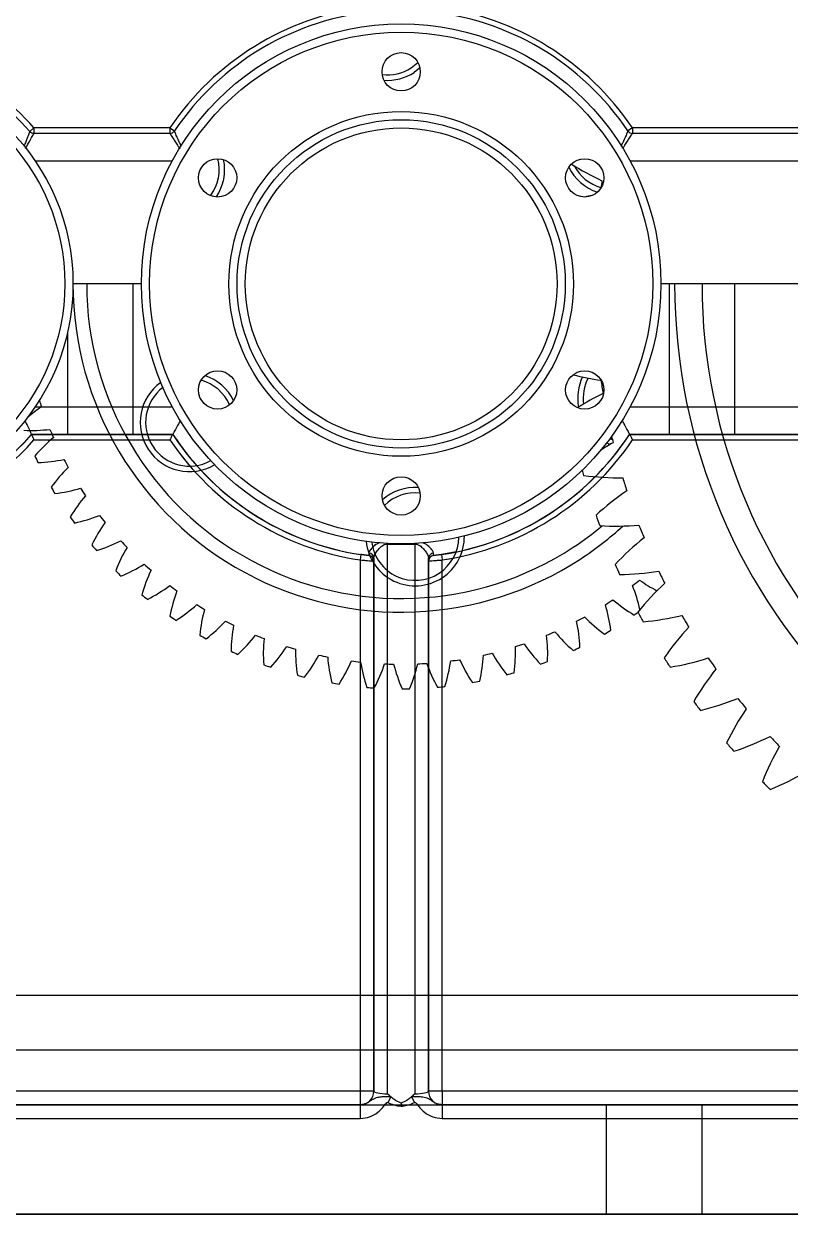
# Model space of a CAD drawing. Header units: millimetres. Extents: x 15 to 1184, y 5 to 836.
# Drawn here: x 360 to 416, y 316.5 to 403.5 of the extents above; entities that cross this region are included whole.
import ezdxf

# ---------------------------------------------------------------- set-up
doc = ezdxf.new("R2010")
doc.units = ezdxf.units.MM

msp = doc.modelspace()

# ---------------------------------------------------------------- linework, layer by layer
at = {"color": 7, "linetype": 'Continuous', "lineweight": 25}
for p, q in [((360.726, 395.876), (360.424, 395.614)), ((360.726, 395.876), (360.726, 395.476)), ((370.663, 395.876), (360.726, 395.876)), ((370.663, 395.476), (360.726, 395.476)), ((370.663, 395.876), (370.663, 395.476)), ((370.663, 395.876), (370.995, 395.652)), ((404.498, 395.876), (404.166, 395.652)), ((404.498, 395.876), (404.498, 395.476)), ((430.145, 395.876), (404.498, 395.876)), ((430.145, 395.476), (404.498, 395.476)), ((360.809, 393.476), (370.847, 393.476)), ((404.314, 393.476), (430.506, 393.476)), ((368.581, 384.476), (363.581, 384.476)), ((368.581, 384.476), (363.581, 384.476)), ((367.981, 373.476), (367.981, 384.476)), ((428.581, 384.476), (406.581, 384.476)), ((428.581, 384.476), (406.581, 384.476)), ((407.181, 384.476), (407.181, 373.476)), ((411.981, 373.476), (411.981, 384.476)), ((363.181, 380.921), (363.181, 373.476)), ((370.847, 375.476), (360.809, 375.476)), ((361.246, 375.476), (360.809, 375.476)), ((370.847, 375.476), (369.098, 375.476)), ((430.506, 375.476), (404.314, 375.476)), ((360.542, 373.476), (370.877, 373.476)), ((370.877, 373.476), (360.542, 373.476)), ((362.05, 373.476), (360.542, 373.476)), ((360.542, 373.476), (362.05, 373.476)), ((367.981, 373.476), (363.181, 373.476)), ((370.877, 373.476), (369.018, 373.476)), ((369.018, 373.476), (370.877, 373.476)), ((404.284, 373.476), (430.382, 373.476)), ((430.382, 373.476), (404.284, 373.476)), ((411.981, 373.476), (407.181, 373.476)), ((360.726, 373.076), (370.663, 373.076)), ((360.726, 373.076), (361.967, 373.076)), ((369.161, 373.076), (370.663, 373.076)), ((402.854, 373.174), (403.02, 373.11)), ((404.498, 373.076), (430.145, 373.076)), ((386.581, 325.28), (386.581, 365.456)), ((386.581, 365.456), (388.581, 365.456)), ((386.581, 365.456), (388.581, 365.456)), ((386.581, 363.525), (386.581, 365.456)), ((388.581, 365.456), (388.581, 325.28)), ((388.581, 365.456), (388.581, 362.804)), ((384.639, 364.693), (384.581, 364.298)), ((391.601, 364.884), (390.522, 364.693)), ((390.522, 364.693), (390.581, 364.298)), ((390.522, 364.693), (390.581, 364.298)), ((384.581, 364.298), (384.581, 325.476)), ((385.581, 364.432), (385.581, 325.476)), ((385.581, 325.476), (385.581, 364.218)), ((389.581, 325.476), (389.581, 364.432)), ((389.581, 362.957), (389.581, 364.432)), ((389.581, 364.218), (389.581, 325.476)), ((389.581, 364.218), (389.581, 362.957)), ((390.581, 364.298), (391.392, 364.435)), ((390.581, 325.476), (390.581, 364.298)), ((390.581, 363.488), (390.581, 364.298)), ((384.581, 356.838), (384.581, 325.476)), ((386.581, 325.28), (386.581, 356.694)), ((388.581, 355.94), (388.581, 325.28)), ((389.581, 356.383), (389.581, 325.476)), ((389.581, 325.476), (389.581, 356.383)), ((390.581, 325.476), (390.581, 355.028)), ((385.581, 325.476), (385.581, 354.944)), ((385.581, 354.944), (385.581, 325.476)), ((336.139, 332.476), (477.986, 332.476)), ((340.749, 332.476), (477.986, 332.476)), ((477.986, 328.476), (336.139, 328.476)), ((477.986, 328.476), (336.139, 328.476)), ((384.581, 325.476), (350.581, 325.476)), ((384.581, 325.476), (350.581, 325.476)), ((384.581, 325.476), (384.581, 324.476)), ((385.581, 325.476), (384.581, 325.476)), ((385.581, 325.476), (384.581, 325.476)), ((384.581, 325.476), (384.581, 324.476)), ((390.581, 325.476), (389.581, 325.476)), ((390.581, 325.476), (389.581, 325.476)), ((390.581, 325.476), (390.581, 324.476)), ((447.581, 325.476), (390.581, 325.476)), ((390.581, 325.476), (390.581, 324.476)), ((447.581, 325.476), (390.581, 325.476)), ((386.822, 325.057), (386.614, 324.638)), ((386.822, 325.057), (386.614, 324.638)), ((388.339, 325.057), (388.547, 324.638)), ((388.339, 325.057), (388.547, 324.638)), ((329.581, 324.476), (482.581, 324.476)), ((329.581, 324.476), (482.581, 324.476)), ((384.592, 324.476), (350.571, 324.476)), ((384.592, 324.476), (350.571, 324.476)), ((350.581, 324.476), (384.581, 324.476)), ((350.581, 324.476), (384.581, 324.476)), ((384.581, 324.476), (384.592, 324.476)), ((384.581, 324.476), (384.592, 324.476)), ((384.592, 324.476), (384.592, 323.476)), ((384.592, 324.476), (384.592, 323.476)), ((390.569, 324.476), (390.569, 323.476)), ((390.569, 324.476), (390.581, 324.476)), ((447.594, 324.476), (390.569, 324.476)), ((390.569, 324.476), (390.581, 324.476)), ((390.569, 324.476), (390.569, 323.476)), ((447.594, 324.476), (390.569, 324.476)), ((390.581, 324.476), (447.581, 324.476)), ((390.581, 324.476), (447.581, 324.476)), ((402.581, 324.476), (402.581, 316.476)), ((402.581, 324.476), (402.581, 316.476)), ((409.581, 324.476), (402.581, 324.476)), ((409.581, 324.476), (402.581, 324.476)), ((409.581, 316.476), (409.581, 324.476)), ((409.581, 316.476), (409.581, 324.476)), ((350.571, 323.476), (384.592, 323.476)), ((350.571, 323.476), (384.592, 323.476)), ((390.569, 323.476), (447.594, 323.476)), ((390.569, 323.476), (447.594, 323.476)), ((482.581, 316.476), (329.581, 316.476)), ((482.581, 316.476), (329.581, 316.476)), ((337.581, 316.476), (474.581, 316.476)), ((337.581, 316.476), (474.581, 316.476)), ((409.581, 316.476), (402.581, 316.476)), ((409.581, 316.476), (402.581, 316.476))]:
    msp.add_line(p, q, dxfattribs=at)
at = {"color": 7, "linetype": 'Continuous', "lineweight": 25, "flags": 128}
for points in [[(388.309, 400.269), (388.688, 400.56), (388.8, 400.664)], [(388.952, 400.259), (388.928, 400.238), (388.527, 399.934)], [(370.663, 373.076), (371.369, 372.093), (372.131, 371.154)], [(402.861, 372.742), (402.692, 372.808), (402.605, 372.846)], [(386.582, 365.502), (386.582, 365.486), (386.581, 365.456)], [(386.582, 365.502), (386.582, 365.486), (386.581, 365.456)], [(388.579, 365.502), (388.579, 365.486), (388.581, 365.456)], [(388.579, 365.502), (388.579, 365.486), (388.581, 365.456)], [(389.934, 364.615), (391.163, 364.799), (391.601, 364.884)]]:
    msp.add_lwpolyline(points, dxfattribs=at)
at = {"color": 7, "linetype": 'Continuous', "lineweight": 25}
for centre, radius in [((387.581, 384.476), 19), ((387.581, 384.476), 18.4), ((387.581, 399.976), 1.4), ((347.581, 384.476), 16), ((347.581, 384.476), 15.4), ((387.581, 384.476), 12.6), ((387.581, 384.476), 12), ((387.581, 384.476), 11.4), ((374.157, 392.226), 1.4), ((401.004, 392.226), 1.4), ((374.157, 376.726), 1.4), ((401.004, 376.726), 1.4), ((387.581, 368.976), 1.4)]:
    msp.add_circle(centre, radius, dxfattribs=at)
for centre, radius, start, end in [((387.581, 384.476), 20.4, 97.32232, 146.02552), ((387.581, 384.476), 20.4, 33.97448, 82.67768), ((387.581, 384.476), 20, 95.11872, 146.02552), ((387.581, 384.476), 20, 33.97448, 84.88128), ((347.581, 384.476), 17.4, 40.93272, 139.06728), ((347.581, 384.476), 17, 40.93272, 139.06728), ((386.558, 402.948), 3.2, 263.51086, 303.16944), ((386.558, 402.948), 3.6, 266.30535, 303.16944), ((360.726, 395.876), 0.4, 220.93272, 270), ((370.663, 395.876), 0.4, 270, 326.02552), ((404.498, 395.876), 0.4, 213.97448, 270), ((371.072, 392.826), 3.2, 323.51086, 14.47556), ((371.072, 392.826), 3.6, 326.30535, 11.68107), ((403.066, 394.598), 3.6, 206.30535, 251.68107), ((410.848, 410.25), 20.16, 237.56213, 244.80192), ((403.066, 394.598), 3.2, 207.68278, 254.12403), ((450.581, 384.476), 48.9, 171.139, 171.77402), ((405.15, 371.095), 20.16, 100.35693, 101.84284), ((387.581, 384.476), 24, 180, 303.16944), ((387.581, 384.476), 23, 180, 303.16944), ((450.581, 384.476), 43, 180, 360), ((450.581, 384.476), 41, 180, 360), ((372.095, 374.354), 3.6, 26.30535, 71.68107), ((405.016, 397.393), 20.16, 256.01642, 261.94477), ((404.089, 376.126), 3.6, 154.58178, 190.50055), ((372.095, 374.354), 3.6, 125.66078, 300.67809), ((372.095, 374.354), 3.2, 127.29113, 299.04775), ((372.095, 374.354), 3.2, 23.51086, 74.47556), ((404.089, 376.126), 3.2, 152.78277, 187.80019), ((450.581, 384.476), 48.9, 188.28185, 189.4446), ((387.581, 384.476), 27.8, 197.8582, 198.85114), ((411.112, 358.299), 20.16, 115.78168, 121.82676), ((367.802, 366.003), 11.52, 124.53291, 130.99427), ((347.581, 384.476), 17, 277.92814, 319.67978), ((347.581, 384.476), 17, 277.92814, 319.67978), ((347.581, 384.476), 17, 279.92819, 319.67978), ((347.581, 384.476), 17, 279.92819, 319.67978), ((360.529, 385.282), 11.52, 267.27968, 276.80597), ((387.581, 384.476), 27.8, 202.48774, 203.85114), ((387.581, 384.476), 20, 213.36701, 263.24367), ((387.581, 384.476), 20, 213.36701, 261.54348), ((387.581, 384.476), 20, 213.36701, 221.5967), ((387.581, 384.476), 20, 213.36701, 221.5967), ((387.581, 384.476), 20, 276.75633, 326.63299), ((387.581, 384.476), 20, 278.45652, 326.63299), ((450.581, 384.476), 48.9, 193.1753, 193.73031), ((347.581, 384.476), 17.4, 279.92819, 319.06728), ((347.581, 384.476), 17.4, 279.92819, 319.06728), ((369.488, 364.35), 11.52, 129.53291, 139.05919), ((387.581, 384.476), 20.4, 213.97448, 261.54348), ((387.581, 384.476), 20.4, 278.45652, 326.02552), ((413.179, 355.422), 20.16, 120.06739, 123.05514), ((387.581, 384.476), 29.6, 205.14482, 206.19405), ((360.562, 382.921), 11.52, 272.27968, 281.80597), ((387.581, 384.476), 27.8, 207.48774, 208.85114), ((371.311, 362.85), 11.52, 134.53291, 144.05919), ((450.581, 384.476), 51.6, 195.32024, 195.74099), ((403.599, 390.458), 20.16, 262.35009, 270.5162), ((450.581, 384.476), 48.9, 196.85328, 198.01602), ((387.581, 384.476), 29.6, 210.14482, 211.19405), ((360.8, 380.572), 11.52, 277.27968, 286.80597), ((373.257, 361.514), 11.52, 139.53291, 149.05919), ((387.581, 384.476), 27.8, 212.48774, 213.85114), ((388.603, 366.004), 3.6, 86.30535, 131.68107), ((388.603, 366.004), 3.2, 83.51086, 134.47556), ((415.454, 352.708), 20.16, 124.35311, 132.51922), ((387.581, 384.476), 29.6, 215.14482, 216.19405), ((361.243, 378.253), 11.52, 282.27968, 291.80597), ((387.581, 384.476), 27.8, 217.48774, 218.85114), ((450.581, 384.476), 51.6, 199.12832, 200.02671), ((375.313, 360.353), 11.52, 144.53291, 154.05919), ((387.581, 384.476), 23, 303.16944, 309.75884), ((387.581, 384.476), 24, 303.16944, 312.48384), ((403.284, 386.93), 20.16, 266.6358, 274.80192), ((450.581, 384.476), 48.9, 201.139, 202.30174), ((361.885, 375.981), 11.52, 287.27968, 296.80597), ((387.581, 384.476), 27.8, 222.48774, 223.85114), ((388.603, 366.004), 3.6, 185.66078, 303.16944), ((388.603, 366.004), 3.2, 187.29113, 303.16944), ((388.603, 366.004), 3.2, 303.16944, 359.04775), ((388.603, 366.004), 3.6, 303.16944, 0.67809), ((417.927, 350.172), 20.16, 128.63882, 136.80494), ((387.581, 384.476), 29.6, 220.14482, 221.19405), ((377.462, 359.375), 11.52, 149.53291, 159.05919), ((385.202, 364.416), 0.379, 2.44542, 86.72361), ((385.181, 364.218), 0.4, 0, 83.24367), ((385.181, 364.218), 0.4, 0, 83.24367), ((389.959, 364.416), 0.379, 93.27639, 177.55458), ((389.959, 364.416), 0.379, 93.27639, 177.55458), ((389.981, 364.218), 0.4, 96.75633, 180), ((389.981, 364.218), 0.4, 96.75633, 180), ((389.981, 364.218), 0.4, 96.75633, 180), ((389.981, 364.218), 0.4, 96.75633, 180), ((362.723, 373.774), 11.52, 292.27968, 301.80597), ((387.581, 384.476), 27.8, 227.48774, 228.85114), ((450.581, 384.476), 51.6, 203.41403, 204.31242), ((387.581, 384.476), 29.6, 225.14482, 226.19405), ((379.688, 358.589), 11.52, 154.53291, 164.05919), ((403.233, 383.389), 20.16, 270.92151, 279.08763), ((450.581, 384.476), 48.9, 205.42471, 206.58745), ((363.751, 371.648), 11.52, 297.27968, 306.80597), ((387.581, 384.476), 27.8, 232.48774, 233.85114), ((381.975, 358), 11.52, 159.53291, 169.05919), ((387.581, 384.476), 27.8, 307.48774, 308.85114), ((393.804, 358.138), 11.52, 12.70154, 21.80597), ((420.581, 347.828), 20.16, 132.92453, 141.09065), ((411.704, 372.209), 11.52, 234.53291, 241.9435), ((387.581, 384.476), 29.6, 230.14482, 231.19405), ((387.581, 384.476), 27.8, 302.48774, 303.85114), ((410.543, 370.153), 11.52, 229.53291, 239.05919), ((364.959, 369.62), 11.52, 302.27968, 311.80597), ((387.581, 384.476), 27.8, 237.48774, 238.85114), ((384.304, 357.612), 11.52, 164.53291, 174.05919), ((391.484, 357.696), 11.52, 7.27968, 16.80597), ((387.581, 384.476), 29.6, 305.14482, 305.81784), ((450.581, 384.476), 51.6, 207.69974, 208.59813), ((403.446, 379.854), 20.16, 275.20723, 283.37334), ((450.581, 384.476), 48.9, 209.71043, 210.87317), ((387.581, 384.476), 29.6, 235.14482, 236.19405), ((366.34, 367.705), 11.52, 307.27968, 316.80597), ((387.581, 384.476), 27.8, 242.48774, 243.85114), ((386.657, 357.429), 11.52, 169.53291, 179.05919), ((387.581, 384.476), 27.8, 297.48774, 298.85114), ((389.136, 357.458), 11.52, 2.27968, 11.80597), ((409.207, 368.206), 11.52, 224.53291, 234.05919), ((423.404, 345.689), 20.16, 137.21025, 145.37636), ((387.581, 384.476), 29.6, 240.14482, 241.19405), ((367.883, 365.918), 11.52, 312.27968, 321.80597), ((387.581, 384.476), 27.8, 247.48774, 248.85114), ((389.018, 357.451), 11.52, 174.53291, 184.05919), ((387.581, 384.476), 27.8, 292.48774, 293.85114), ((386.775, 357.425), 11.52, 357.27968, 6.80597), ((407.707, 366.383), 11.52, 219.53291, 229.05919), ((387.581, 384.476), 29.6, 300.14482, 301.19405), ((387.581, 384.476), 29.6, 245.14482, 246.19405), ((369.575, 364.272), 11.52, 317.27968, 326.80597), ((387.581, 384.476), 27.8, 252.48774, 253.85114), ((391.368, 357.679), 11.52, 179.53291, 189.05919), ((384.42, 357.598), 11.52, 352.27968, 1.80597), ((387.581, 384.476), 27.8, 287.48774, 288.85114), ((406.053, 364.698), 11.52, 214.53291, 224.05919), ((387.581, 384.476), 29.6, 295.14482, 296.19405), ((371.405, 362.779), 11.52, 322.27968, 331.80597), ((387.581, 384.476), 27.8, 257.48774, 258.85114), ((393.689, 358.111), 11.52, 184.53291, 194.05919), ((373.357, 361.452), 11.52, 327.27968, 336.80597), ((387.581, 384.476), 27.8, 262.48774, 263.85114), ((395.964, 358.744), 11.52, 189.53291, 199.05919), ((387.581, 384.476), 27.8, 272.48774, 273.85114), ((400.305, 360.591), 11.52, 199.53291, 209.05919), ((379.801, 358.555), 11.52, 342.27968, 351.80597), ((387.581, 384.476), 27.8, 277.48774, 278.85114), ((402.338, 361.79), 11.52, 204.53291, 214.05919), ((382.09, 357.976), 11.52, 347.27968, 356.80597), ((387.581, 384.476), 27.8, 282.48774, 283.85114), ((404.259, 363.163), 11.52, 209.53291, 219.05919), ((387.581, 384.476), 29.6, 290.14482, 291.19405), ((450.581, 384.476), 51.6, 211.98546, 212.88385), ((403.923, 376.344), 20.16, 279.49294, 287.65906), ((450.581, 384.476), 48.9, 213.99614, 215.15888), ((387.581, 384.476), 29.6, 250.14482, 251.19405), ((375.418, 360.3), 11.52, 332.27968, 341.80597), ((387.581, 384.476), 27.8, 267.48774, 268.85114), ((398.175, 359.573), 11.52, 194.53291, 204.05919), ((377.571, 359.332), 11.52, 337.27968, 346.80597), ((387.581, 384.476), 29.6, 285.14482, 286.19405), ((426.379, 343.766), 20.16, 141.49596, 149.66208), ((387.581, 384.476), 29.6, 255.14482, 256.19405), ((387.581, 384.476), 29.6, 260.14482, 261.19405), ((387.581, 384.476), 29.6, 275.14482, 276.19405), ((387.581, 384.476), 29.6, 280.14482, 281.19405), ((387.581, 384.476), 29.6, 265.14482, 266.19405), ((387.581, 384.476), 29.6, 270.14482, 271.19405), ((404.662, 372.88), 20.16, 283.77866, 291.94477), ((450.581, 384.476), 48.9, 218.28185, 219.4446), ((450.581, 384.476), 51.6, 216.27117, 217.16956), ((429.489, 342.071), 20.16, 145.78168, 153.94779), ((450.581, 384.476), 51.6, 220.55689, 221.45528), ((405.656, 369.481), 20.16, 288.06437, 296.23049), ((432.716, 340.614), 20.16, 150.06739, 158.23351), ((450.581, 384.476), 48.9, 222.56757, 223.73031), ((450.581, 384.476), 51.6, 224.8426, 225.74099), ((406.903, 366.166), 20.16, 292.35009, 300.5162), ((384.581, 325.476), 1, 270, 0), ((384.581, 325.476), 1, 270, 0), ((384.581, 325.476), 1, 270, 0), ((384.581, 325.476), 1, 270, 0), ((390.581, 325.476), 1, 180, 270), ((390.581, 325.476), 1, 180, 270), ((390.581, 325.476), 1, 180, 270), ((390.581, 325.476), 1, 180, 270)]:
    msp.add_arc(centre, radius, start, end, dxfattribs=at)
for centre, start_param, end_param in [((386.581, 325.476), 3.141593, 4.712389), ((386.581, 325.476), 3.141593, 4.712389), ((388.581, 325.476), 4.712389, 6.283185), ((388.581, 325.476), 4.712389, 6.283185)]:
    msp.add_ellipse(centre, major_axis=(1, 0), ratio=0.196116, start_param=start_param, end_param=end_param, dxfattribs=at)
for points, knots in [([(360.424, 395.614), (360.424, 395.614), (360.424, 395.614), (360.394, 395.537), (360.289, 395.263), (360.163, 394.937), (360.071, 394.702), (360.01, 394.549), (359.997, 394.514)], [0, 0, 0, 0, 0.002597, 0.291646, 0.582252, 0.759567, 0.945908, 1, 1, 1, 1]), ([(360.107, 394.374), (360.138, 394.427), (360.234, 394.594), (360.372, 394.838), (360.544, 395.145), (360.686, 395.403), (360.726, 395.476), (360.726, 395.476), (360.726, 395.476)], [0, 0, 0, 0, 0.086879, 0.26932, 0.44008, 0.71969, 0.997504, 1, 1, 1, 1]), ([(370.663, 395.476), (370.663, 395.476), (370.663, 395.476), (370.709, 395.404), (370.852, 395.182), (371.013, 394.934), (371.17, 394.692), (371.319, 394.468), (371.393, 394.357)], [0, 0, 0, 0, 0.004453, 0.271023, 0.53981, 0.62472, 0.8146, 1, 1, 1, 1]), ([(371.501, 394.532), (371.46, 394.621), (371.363, 394.833), (371.258, 395.066), (371.136, 395.335), (371.029, 395.575), (370.995, 395.652), (370.995, 395.652), (370.995, 395.652)], [0, 0, 0, 0, 0.144333, 0.343541, 0.432655, 0.714985, 0.995316, 1, 1, 1, 1]), ([(404.166, 395.652), (404.166, 395.652), (404.166, 395.652), (404.132, 395.575), (404.025, 395.335), (403.904, 395.066), (403.8, 394.837), (403.705, 394.63), (403.666, 394.545)], [0, 0, 0, 0, 0.0047172, 0.287051, 0.571398, 0.6611489, 0.861779, 1, 1, 1, 1]), ([(403.772, 394.362), (403.844, 394.471), (403.992, 394.694), (404.148, 394.934), (404.31, 395.182), (404.452, 395.404), (404.498, 395.476), (404.498, 395.476), (404.498, 395.476)], [0, 0, 0, 0, 0.183087, 0.373506, 0.458657, 0.728207, 0.995534, 1, 1, 1, 1]), ([(360.062, 374.492), (360.097, 374.419), (360.22, 374.166), (360.376, 373.834), (360.516, 373.533), (360.533, 373.495), (360.542, 373.476)], [0, 0, 0, 0, 0.122126, 0.42164, 0.710626, 1, 1, 1, 1]), ([(371.444, 374.508), (371.393, 374.416), (371.245, 374.153), (371.062, 373.818), (370.907, 373.531), (370.887, 373.494), (370.877, 373.476)], [0, 0, 0, 0, 0.155027, 0.445012, 0.722264, 1, 1, 1, 1]), ([(371.444, 374.508), (371.393, 374.416), (371.245, 374.153), (371.062, 373.818), (370.907, 373.531), (370.887, 373.494), (370.877, 373.476)], [0, 0, 0, 0, 0.155027, 0.445012, 0.722264, 1, 1, 1, 1]), ([(403.718, 374.508), (403.769, 374.416), (403.916, 374.153), (404.099, 373.818), (404.254, 373.531), (404.274, 373.494), (404.284, 373.476)], [0, 0, 0, 0, 0.154856, 0.444899, 0.722208, 1, 1, 1, 1]), ([(360.4, 373.782), (360.437, 373.703), (360.522, 373.519), (360.535, 373.491), (360.542, 373.476)], [0, 0, 0, 0, 0.4314042, 1, 1, 1, 1]), ([(360.542, 373.476), (360.544, 373.472), (360.547, 373.464), (360.575, 373.405), (360.616, 373.316), (360.668, 373.202), (360.707, 373.118), (360.726, 373.077), (360.726, 373.076)], [0, 0, 0, 0, 0.190429, 0.380588, 0.578047, 0.792901, 0.99687, 1, 1, 1, 1]), ([(360.542, 373.476), (360.544, 373.472), (360.547, 373.464), (360.575, 373.405), (360.616, 373.316), (360.668, 373.202), (360.707, 373.118), (360.726, 373.077), (360.726, 373.076)], [0, 0, 0, 0, 0.190429, 0.380588, 0.578047, 0.792901, 0.99687, 1, 1, 1, 1]), ([(370.877, 373.476), (370.875, 373.472), (370.871, 373.465), (370.841, 373.408), (370.795, 373.322), (370.734, 373.209), (370.687, 373.121), (370.663, 373.077), (370.663, 373.076)], [0, 0, 0, 0, 0.183419, 0.366503, 0.558397, 0.772189, 0.997061, 1, 1, 1, 1]), ([(370.877, 373.476), (370.875, 373.472), (370.871, 373.465), (370.841, 373.408), (370.795, 373.322), (370.734, 373.209), (370.687, 373.121), (370.663, 373.077), (370.663, 373.076)], [0, 0, 0, 0, 0.183419, 0.366503, 0.558397, 0.772189, 0.997061, 1, 1, 1, 1]), ([(404.284, 373.476), (404.286, 373.472), (404.29, 373.465), (404.321, 373.408), (404.367, 373.322), (404.427, 373.209), (404.474, 373.121), (404.498, 373.077), (404.498, 373.076)], [0, 0, 0, 0, 0.183419, 0.366503, 0.558397, 0.772189, 0.997061, 1, 1, 1, 1]), ([(386.033, 365.57), (386.006, 365.56), (385.819, 365.494), (385.547, 365.278), (385.298, 365.023), (385.226, 364.865), (385.224, 364.805), (385.224, 364.794)], [0, 0, 0, 0, 0.0585833, 0.3954765, 0.7220695, 0.9507224, 1, 1, 1, 1]), ([(386.033, 365.57), (386.006, 365.56), (385.82, 365.494), (385.633, 365.358), (385.534, 365.249), (385.521, 365.236)], [0, 0, 0, 0, 0.13188, 0.89028, 1, 1, 1, 1]), ([(385.581, 364.432), (385.594, 364.503), (385.622, 364.658), (385.819, 364.966), (386.068, 365.247), (386.322, 365.417), (386.492, 365.458), (386.565, 365.456), (386.581, 365.456)], [0, 0, 0, 0, 0.211231, 0.463163, 0.713422, 0.878993, 0.973511, 1, 1, 1, 1]), ([(385.696, 364.744), (385.738, 364.818), (385.837, 364.994), (386.07, 365.247), (386.322, 365.417), (386.492, 365.458), (386.565, 365.456), (386.581, 365.456)], [0, 0, 0, 0, 0.249517, 0.599372, 0.830835, 0.962969, 1, 1, 1, 1]), ([(388.581, 365.456), (388.608, 365.456), (388.71, 365.456), (388.915, 365.378), (389.164, 365.175), (389.382, 364.907), (389.545, 364.634), (389.569, 364.499), (389.581, 364.432)], [0, 0, 0, 0, 0.044859, 0.170354, 0.355977, 0.59212, 0.799328, 1, 1, 1, 1]), ([(388.581, 365.456), (388.608, 365.456), (388.71, 365.456), (388.915, 365.378), (389.164, 365.175), (389.382, 364.907), (389.545, 364.634), (389.569, 364.499), (389.581, 364.432)], [0, 0, 0, 0, 0.044859, 0.170354, 0.355977, 0.59212, 0.799328, 1, 1, 1, 1]), ([(389.937, 364.794), (389.923, 364.857), (389.895, 364.983), (389.669, 365.227), (389.422, 365.437), (389.223, 365.524), (389.167, 365.548)], [0, 0, 0, 0, 0.271986, 0.549101, 0.872253, 1, 1, 1, 1]), ([(389.937, 364.794), (389.923, 364.857), (389.895, 364.983), (389.669, 365.227), (389.422, 365.437), (389.223, 365.524), (389.167, 365.548)], [0, 0, 0, 0, 0.271986, 0.549101, 0.872253, 1, 1, 1, 1]), ([(385.228, 364.615), (385.221, 364.616), (385.208, 364.617), (385.109, 364.629), (384.961, 364.648), (384.795, 364.671), (384.684, 364.687), (384.639, 364.693)], [0, 0, 0, 0, 0.214512, 0.428143, 0.640978, 0.853991, 1, 1, 1, 1]), ([(385.224, 364.794), (385.226, 364.719), (385.228, 364.623), (385.228, 364.616), (385.228, 364.615)], [0, 0, 0, 0, 0.788682, 1, 1, 1, 1]), ([(389.934, 364.615), (389.934, 364.616), (389.934, 364.623), (389.936, 364.719), (389.937, 364.794)], [0, 0, 0, 0, 0.211318, 1, 1, 1, 1]), ([(389.934, 364.615), (389.934, 364.616), (389.934, 364.623), (389.936, 364.719), (389.937, 364.794)], [0, 0, 0, 0, 0.211318, 1, 1, 1, 1]), ([(390.522, 364.693), (390.455, 364.684), (390.322, 364.664), (390.144, 364.641), (390.012, 364.624), (389.943, 364.616), (389.936, 364.615), (389.934, 364.615)], [0, 0, 0, 0, 0.215169, 0.431287, 0.647434, 0.863004, 1, 1, 1, 1]), ([(390.522, 364.693), (390.455, 364.684), (390.322, 364.664), (390.144, 364.641), (390.012, 364.624), (389.943, 364.616), (389.936, 364.615), (389.934, 364.615)], [0, 0, 0, 0, 0.215169, 0.431287, 0.647434, 0.863004, 1, 1, 1, 1]), ([(384.581, 364.298), (384.657, 364.291), (384.845, 364.274), (385.127, 364.252), (385.378, 364.232), (385.548, 364.22), (385.57, 364.218), (385.581, 364.218)], [0, 0, 0, 0, 0.146892, 0.360934, 0.573995, 0.786883, 1, 1, 1, 1]), ([(385.581, 364.218), (385.581, 364.219), (385.581, 364.227), (385.581, 364.342), (385.581, 364.432)], [0, 0, 0, 0, 0.211347, 1, 1, 1, 1]), ([(389.581, 364.432), (389.581, 364.342), (389.581, 364.227), (389.581, 364.219), (389.581, 364.218)], [0, 0, 0, 0, 0.788653, 1, 1, 1, 1]), ([(389.581, 364.432), (389.581, 364.342), (389.581, 364.227), (389.581, 364.219), (389.581, 364.218)], [0, 0, 0, 0, 0.788653, 1, 1, 1, 1]), ([(389.581, 364.218), (389.585, 364.218), (389.597, 364.219), (389.714, 364.227), (389.94, 364.244), (390.241, 364.268), (390.467, 364.288), (390.581, 364.298)], [0, 0, 0, 0, 0.136069, 0.350591, 0.566614, 0.783548, 1, 1, 1, 1]), ([(389.581, 364.218), (389.585, 364.218), (389.597, 364.219), (389.714, 364.227), (389.94, 364.244), (390.241, 364.268), (390.467, 364.288), (390.581, 364.298)], [0, 0, 0, 0, 0.136069, 0.350591, 0.566614, 0.783548, 1, 1, 1, 1]), ([(386.822, 325.057), (386.696, 325.059), (386.444, 325.064), (386.072, 325.045), (385.775, 324.997), (385.547, 324.894), (385.326, 324.74), (385.033, 324.547), (384.755, 324.478), (384.608, 324.476), (384.592, 324.476)], [0, 0, 0, 0, 0.145341, 0.290598, 0.440442, 0.558025, 0.675509, 0.828264, 0.981699, 1, 1, 1, 1]), ([(386.822, 325.057), (386.696, 325.059), (386.444, 325.064), (386.072, 325.045), (385.775, 324.997), (385.547, 324.894), (385.326, 324.74), (385.033, 324.547), (384.755, 324.478), (384.608, 324.476), (384.592, 324.476)], [0, 0, 0, 0, 0.145341, 0.2905981, 0.440442, 0.5580249, 0.6755094, 0.8282643, 0.9816995, 1, 1, 1, 1]), ([(384.592, 323.476), (384.823, 323.499), (385.285, 323.545), (385.836, 323.865), (386.193, 324.215), (386.389, 324.466), (386.492, 324.607), (386.555, 324.643), (386.58, 324.648), (386.6, 324.644), (386.611, 324.639), (386.614, 324.638)], [0, 0, 0, 0, 0.2839433, 0.5676205, 0.7648023, 0.8973702, 0.9638506, 0.9758104, 0.9853656, 0.9949468, 1, 1, 1, 1]), ([(384.592, 323.476), (384.823, 323.499), (385.285, 323.545), (385.836, 323.865), (386.193, 324.215), (386.389, 324.466), (386.492, 324.607), (386.555, 324.643), (386.58, 324.648), (386.6, 324.644), (386.611, 324.639), (386.614, 324.638)], [0, 0, 0, 0, 0.2839433, 0.5676205, 0.7648023, 0.8973702, 0.9638506, 0.9758104, 0.9853656, 0.9949468, 1, 1, 1, 1]), ([(386.822, 325.057), (386.741, 325.129), (386.659, 325.203), (386.581, 325.279), (386.581, 325.28)], [0, 0, 0, 0, 0.991475, 1, 1, 1, 1]), ([(386.822, 325.057), (386.741, 325.129), (386.659, 325.203), (386.581, 325.279), (386.581, 325.28)], [0, 0, 0, 0, 0.991475, 1, 1, 1, 1]), ([(386.614, 324.638), (386.813, 324.551), (387.123, 324.415), (387.46, 324.387), (387.581, 324.378)], [0, 0, 0, 0, 0.639953, 1, 1, 1, 1]), ([(386.614, 324.638), (386.813, 324.551), (387.123, 324.415), (387.46, 324.387), (387.581, 324.378)], [0, 0, 0, 0, 0.639953, 1, 1, 1, 1]), ([(387.581, 324.59), (387.398, 324.676), (387.126, 324.804), (386.897, 324.994), (386.822, 325.057)], [0, 0, 0, 0, 0.672391, 1, 1, 1, 1]), ([(387.581, 324.59), (387.398, 324.676), (387.126, 324.804), (386.897, 324.994), (386.822, 325.057)], [0, 0, 0, 0, 0.672391, 1, 1, 1, 1]), ([(388.339, 325.057), (388.264, 324.994), (388.035, 324.804), (387.763, 324.676), (387.581, 324.59)], [0, 0, 0, 0, 0.327609, 1, 1, 1, 1]), ([(388.339, 325.057), (388.264, 324.994), (388.035, 324.804), (387.763, 324.676), (387.581, 324.59)], [0, 0, 0, 0, 0.3276092, 1, 1, 1, 1]), ([(387.581, 324.378), (387.613, 324.379), (387.794, 324.387), (388.128, 324.452), (388.405, 324.575), (388.547, 324.638)], [0, 0, 0, 0, 0.097717, 0.53987, 1, 1, 1, 1]), ([(387.581, 324.378), (387.613, 324.379), (387.794, 324.387), (388.128, 324.452), (388.405, 324.575), (388.547, 324.638)], [0, 0, 0, 0, 0.097717, 0.53987, 1, 1, 1, 1]), ([(387.581, 324.59), (387.581, 324.523), (387.581, 324.453), (387.581, 324.382), (387.581, 324.378)], [0, 0, 0, 0, 0.941592, 1, 1, 1, 1]), ([(387.581, 324.59), (387.581, 324.523), (387.581, 324.453), (387.581, 324.382), (387.581, 324.378)], [0, 0, 0, 0, 0.941592, 1, 1, 1, 1]), ([(388.581, 325.28), (388.58, 325.279), (388.502, 325.203), (388.42, 325.129), (388.339, 325.057)], [0, 0, 0, 0, 0.0085253, 1, 1, 1, 1]), ([(388.581, 325.28), (388.58, 325.279), (388.502, 325.203), (388.42, 325.129), (388.339, 325.057)], [0, 0, 0, 0, 0.008525, 1, 1, 1, 1]), ([(390.569, 324.476), (390.45, 324.488), (390.211, 324.512), (389.864, 324.71), (389.571, 324.942), (389.218, 325.034), (388.798, 325.062), (388.508, 325.063), (388.359, 325.058), (388.339, 325.057)], [0, 0, 0, 0, 0.1385593, 0.2768305, 0.4661113, 0.6720005, 0.8239821, 0.9763384, 1, 1, 1, 1]), ([(390.569, 324.476), (390.45, 324.488), (390.211, 324.512), (389.864, 324.71), (389.571, 324.942), (389.218, 325.034), (388.798, 325.062), (388.508, 325.063), (388.359, 325.058), (388.339, 325.057)], [0, 0, 0, 0, 0.1385593, 0.2768305, 0.4661113, 0.6720005, 0.8239821, 0.9763384, 1, 1, 1, 1]), ([(388.547, 324.638), (388.551, 324.639), (388.561, 324.644), (388.581, 324.648), (388.606, 324.643), (388.669, 324.607), (388.773, 324.466), (388.968, 324.215), (389.325, 323.865), (389.876, 323.545), (390.338, 323.499), (390.569, 323.476)], [0, 0, 0, 0, 0.005053, 0.014634, 0.02419, 0.036149, 0.10263, 0.235198, 0.43238, 0.716057, 1, 1, 1, 1]), ([(388.547, 324.638), (388.551, 324.639), (388.561, 324.644), (388.581, 324.648), (388.606, 324.643), (388.669, 324.607), (388.773, 324.466), (388.968, 324.215), (389.325, 323.865), (389.876, 323.545), (390.338, 323.499), (390.569, 323.476)], [0, 0, 0, 0, 0.005053, 0.014634, 0.02419, 0.036149, 0.10263, 0.235198, 0.43238, 0.716057, 1, 1, 1, 1])]:
    msp.add_open_spline(points, degree=3, knots=knots, dxfattribs=at)

doc.saveas('drawing.dxf')
